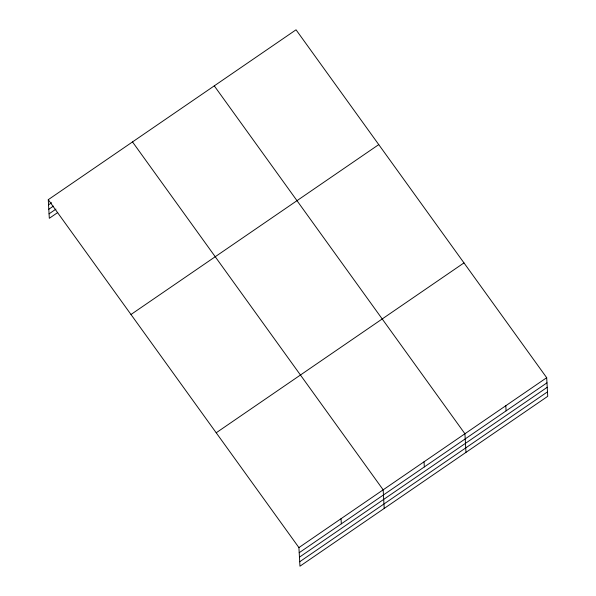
<?xml version="1.0" encoding="UTF-8"?>
<svg xmlns="http://www.w3.org/2000/svg" width="596" height="596" viewBox="0 0 596 596"><rect width="100%" height="100%" fill="white"/><g stroke="black" fill="none" stroke-linecap="round" stroke-linejoin="round"><path stroke-width="0.89" d="M48.269 199.682L296.041 29.8L546.688 377.7L547.731 396.318L299.959 566.2L298.916 547.59L48.269 199.682L49.312 218.3L57.737 212.526M48.559 204.815L51.621 202.715M48.805 209.263L53.402 206.112M49.058 213.852L55.957 209.121M130.986 314.494L378.758 144.605M216.206 432.778L463.979 262.896M298.916 547.59L546.688 377.7M299.207 552.716L546.979 382.833M299.453 557.163L547.225 387.281M299.706 561.752L547.486 391.863M214.277 85.861L464.925 433.761L465.968 452.379M132.513 141.922L383.161 489.823L384.204 508.44M505.81 405.734L506.093 410.86M424.039 461.796L424.33 466.921M341.039 518.706L341.329 523.839"/></g></svg>
